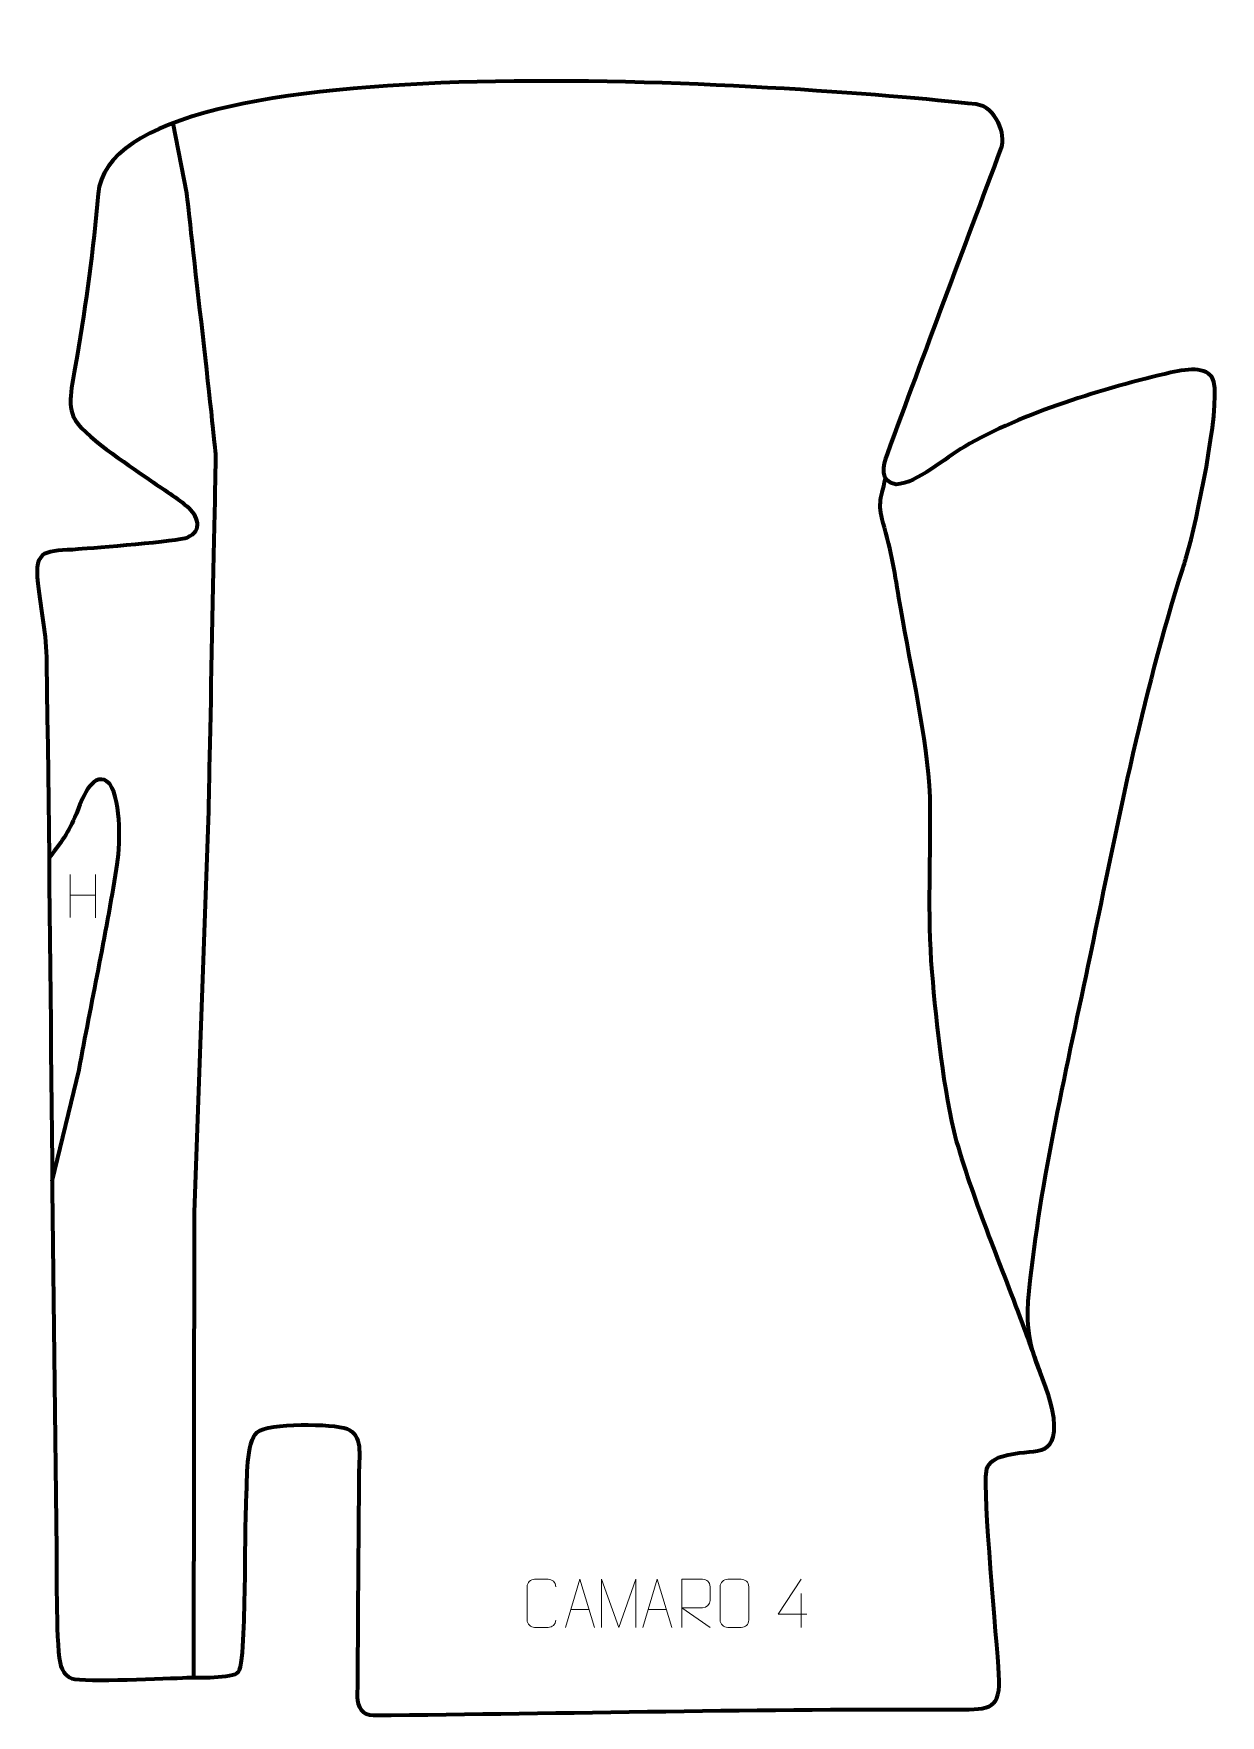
# Model space of a CAD drawing. Header units: millimetres. Extents: x 1102 to 1717, y -16 to 855.
import ezdxf

# ---------------------------------------------------------------- set-up
doc = ezdxf.new("R2010")
doc.units = ezdxf.units.MM
doc.header["$MEASUREMENT"] = 0
doc.layers.add('layer 2', color=7, linetype='Continuous')
doc.layers.add('layer 3', color=7, linetype='Continuous')

msp = doc.modelspace()

# ---------------------------------------------------------------- linework, layer by layer
at = {"layer": 'layer 2', "color": 142, "lineweight": 158}
for points, knots in [([(1174.0661, 808.8342), (1174.0661, 808.8342), (1181.058, 772.521), (1181.058, 772.521), (1181.058, 772.521), (1181.058, 772.521), (1196.1381, 640.0974), (1196.1381, 636.9223), (1196.1381, 636.9223), (1196.1381, 633.7472), (1192.4339, 452.7721), (1192.4339, 452.7721), (1192.4339, 452.7721), (1192.4339, 452.7721), (1185.0256, 244.8095), (1185.0256, 244.8095), (1185.0256, 244.8095), (1185.0256, 244.8095), (1184.6424, 4.0313), (1184.6424, 4.0313)], [0, 0, 0, 0, 0.16666667, 0.16666667, 0.16666667, 0.16666667, 0.33333333, 0.33333333, 0.33333333, 0.33333333, 0.5, 0.5, 0.5, 0.5, 0.66666667, 0.66666667, 0.66666667, 0.66666667, 1, 1, 1, 1]), ([(1624.9107, 157.7754), (1621.6733, 166.7053), (1618.436, 175.6352), (1615.1986, 184.565), (1615.1986, 184.565), (1603.5917, 216.2265), (1589.3218, 249.583), (1580.0134, 281.7477), (1580.0134, 281.7477), (1573.1826, 308.4818), (1569.7665, 341.6203), (1567.3038, 369.2936), (1567.3038, 369.2936), (1564.8172, 400.0778), (1566.7975, 429.2685), (1566.2624, 459.8303), (1566.2624, 459.8303), (1564.798, 491.5638), (1556.3958, 525.9003), (1551.0684, 557.5322), (1551.0684, 557.5322), (1548.5567, 572.4457), (1546.7978, 584.7466), (1542.6227, 599.4863), (1542.6227, 599.4863), (1539.0215, 612.1996), (1540.3687, 612.5983), (1543.2336, 625.0307)], [0, 0, 0, 0, 0.125, 0.125, 0.125, 0.125, 0.25, 0.25, 0.25, 0.25, 0.375, 0.375, 0.375, 0.375, 0.5, 0.5, 0.5, 0.5, 0.625, 0.625, 0.625, 0.625, 0.75, 0.75, 0.75, 0.75, 1, 1, 1, 1]), ([(1111.5363, 260.942), (1111.5363, 260.942), (1125.4281, 318.6276), (1125.4281, 318.6276), (1125.4281, 318.6276), (1131.846, 353.0879), (1139.2379, 388.1957), (1144.8772, 422.6875), (1144.8772, 422.6875), (1146.7689, 434.258), (1147.6419, 456.6918), (1141.3329, 466.7565), (1141.3329, 466.7565), (1133.2217, 474.9393), (1127.0421, 459.1382), (1124.9097, 453.5641), (1124.9097, 453.5641), (1120.169, 441.7948), (1117.5671, 438.288), (1109.866, 428.4287)], [0, 0, 0, 0, 0.16666667, 0.16666667, 0.16666667, 0.16666667, 0.33333333, 0.33333333, 0.33333333, 0.33333333, 0.5, 0.5, 0.5, 0.5, 0.66666667, 0.66666667, 0.66666667, 0.66666667, 1, 1, 1, 1])]:
    msp.add_open_spline(points, degree=3, knots=knots, dxfattribs=at)
at = {"layer": 'layer 2', "color": 250, "lineweight": 9}
for points in [[(1120.7705, 419.7801), (1120.7705, 419.7801), (1120.7705, 397.5874), (1120.7705, 397.5874)], [(1133.8862, 419.7801), (1133.8862, 419.7801), (1133.8862, 397.4298), (1133.8862, 397.4298)], [(1120.788, 409.1377), (1120.788, 409.1377), (1133.8862, 409.1377), (1133.8862, 409.1377)], [(1499.4168, 47.6207), (1499.4168, 47.6207), (1499.4168, 29.956), (1499.4168, 29.956)], [(1380.2021, 39.2157), (1380.2021, 39.2157), (1389.6978, 39.2157), (1389.6978, 39.2157)], [(1420.2021, 39.2157), (1420.2021, 39.2157), (1429.6978, 39.2157), (1429.6978, 39.2157)]]:
    msp.add_open_spline(points, degree=3, dxfattribs=at)
for points, knots in [([(1372.373, 33.784), (1372.2332, 31.4606), (1370.556, 29.981), (1368.4083, 29.9702), (1368.4083, 29.9702), (1366.0764, 29.9706), (1363.7445, 29.9706), (1361.413, 29.9702), (1361.413, 29.9702), (1359.488, 29.8648), (1357.5159, 31.7493), (1357.5271, 33.7666), (1357.5271, 33.7666), (1357.5275, 39.5367), (1357.5275, 45.3064), (1357.5271, 51.0757), (1357.5271, 51.0757), (1357.5313, 53.2138), (1359.278, 54.933), (1361.4304, 54.9195), (1361.4304, 54.9195), (1363.7561, 54.9195), (1366.0822, 54.9195), (1368.4083, 54.9195), (1368.4083, 54.9195), (1370.3549, 54.955), (1372.3463, 53.4635), (1372.373, 51.0259)], [0, 0, 0, 0, 0.125, 0.125, 0.125, 0.125, 0.25, 0.25, 0.25, 0.25, 0.375, 0.375, 0.375, 0.375, 0.5, 0.5, 0.5, 0.5, 0.625, 0.625, 0.625, 0.625, 0.75, 0.75, 0.75, 0.75, 1, 1, 1, 1]), ([(1377.4795, 29.9663), (1377.4795, 29.9663), (1384.8505, 54.9198), (1384.8505, 54.9198), (1384.8505, 54.9198), (1384.8505, 54.9198), (1392.4204, 29.9663), (1392.4204, 29.9663)], [0, 0, 0, 0, 0.33333333, 0.33333333, 0.33333333, 0.33333333, 1, 1, 1, 1]), ([(1396.1075, 29.9641), (1396.1075, 29.9641), (1396.1075, 54.922), (1396.1075, 54.922), (1396.1075, 54.922), (1396.1075, 54.922), (1405.0326, 29.9641), (1405.0326, 29.9641), (1405.0326, 29.9641), (1405.0326, 29.9641), (1413.7925, 54.9215), (1413.7925, 54.9215), (1413.7925, 54.9215), (1413.7925, 54.9215), (1413.7925, 29.9641), (1413.7925, 29.9641)], [0, 0, 0, 0, 0.2, 0.2, 0.2, 0.2, 0.4, 0.4, 0.4, 0.4, 0.6, 0.6, 0.6, 0.6, 1, 1, 1, 1]), ([(1417.4795, 29.9663), (1417.4795, 29.9663), (1424.8505, 54.9198), (1424.8505, 54.9198), (1424.8505, 54.9198), (1424.8505, 54.9198), (1432.4204, 29.9663), (1432.4204, 29.9663)], [0, 0, 0, 0, 0.33333333, 0.33333333, 0.33333333, 0.33333333, 1, 1, 1, 1]), ([(1437.618, 29.9663), (1437.618, 29.9663), (1437.618, 54.9198), (1437.618, 54.9198), (1437.618, 54.9198), (1441.2128, 54.9198), (1444.8083, 54.9198), (1448.4035, 54.9198), (1448.4035, 54.9198), (1450.7288, 54.8821), (1452.2861, 53.3921), (1452.282, 51.0257), (1452.282, 51.0257), (1452.2816, 48.9902), (1452.2816, 45.9308), (1452.282, 43.8948), (1452.282, 43.8948), (1452.2755, 42.0193), (1450.4632, 40.0775), (1448.4537, 40.0584), (1448.4537, 40.0584), (1448.4537, 40.0584), (1437.618, 40.0584), (1437.618, 40.0584), (1437.618, 40.0584), (1437.618, 40.0584), (1452.2727, 29.9663), (1452.2727, 29.9663)], [0, 0, 0, 0, 0.125, 0.125, 0.125, 0.125, 0.25, 0.25, 0.25, 0.25, 0.375, 0.375, 0.375, 0.375, 0.5, 0.5, 0.5, 0.5, 0.625, 0.625, 0.625, 0.625, 0.75, 0.75, 0.75, 0.75, 1, 1, 1, 1]), ([(1461.4305, 54.9195), (1463.7562, 54.9195), (1466.0823, 54.9195), (1468.4084, 54.9195), (1468.4084, 54.9195), (1470.355, 54.9551), (1472.3464, 53.4635), (1472.3731, 51.0259), (1472.3731, 51.0259), (1472.3727, 45.279), (1472.3727, 39.5317), (1472.3731, 33.784), (1472.3731, 33.784), (1472.2333, 31.4606), (1470.5561, 29.981), (1468.4084, 29.9702), (1468.4084, 29.9702), (1466.0765, 29.9706), (1463.7446, 29.9706), (1461.4131, 29.9702), (1461.4131, 29.9702), (1459.4881, 29.8648), (1457.516, 31.7493), (1457.5272, 33.7666), (1457.5272, 33.7666), (1457.5275, 39.5367), (1457.5275, 45.3064), (1457.5272, 51.0757), (1457.5272, 51.0757), (1457.5314, 53.2138), (1459.2781, 54.933), (1461.4305, 54.9195)], [0, 0, 0, 0, 0.11111111, 0.11111111, 0.11111111, 0.11111111, 0.22222222, 0.22222222, 0.22222222, 0.22222222, 0.33333333, 0.33333333, 0.33333333, 0.33333333, 0.44444444, 0.44444444, 0.44444444, 0.44444444, 0.55555556, 0.55555556, 0.55555556, 0.55555556, 0.66666667, 0.66666667, 0.66666667, 0.66666667, 0.77777778, 0.77777778, 0.77777778, 0.77777778, 1, 1, 1, 1]), ([(1502.3609, 36.8596), (1502.3609, 36.8596), (1487.5392, 36.8596), (1487.5392, 36.8596), (1487.5392, 36.8596), (1487.5392, 36.8596), (1499.4168, 54.9301), (1499.4168, 54.9301)], [0, 0, 0, 0, 0.33333333, 0.33333333, 0.33333333, 0.33333333, 1, 1, 1, 1])]:
    msp.add_open_spline(points, degree=3, knots=knots, dxfattribs=at)
at = {"layer": 'layer 3', "color": 242, "lineweight": 158}
msp.add_open_spline([(1603.2608, 796.1397), (1583.4748, 743.2694), (1563.6102, 690.4238), (1544.1224, 637.4441), (1544.1224, 637.4441), (1542.0011, 631.6724), (1540.065, 622.9814), (1548.7083, 621.7383), (1548.7083, 621.7383), (1559.6261, 622.5354), (1574.0845, 635.3818), (1584.1122, 641.2917), (1584.1122, 641.2917), (1613.8414, 658.8125), (1656.6616, 671.6368), (1690.8493, 679.6567), (1690.8493, 679.6567), (1700.6581, 681.9577), (1711.3803, 682.7074), (1713.2565, 674.8252), (1713.2565, 674.8252), (1716.6401, 660.6098), (1704.1366, 601.8507), (1699.344, 585.2815), (1699.344, 585.2815), (1698.6356, 582.8325), (1697.8943, 580.407), (1697.1343, 577.9739), (1697.1343, 577.9739), (1675.9451, 512.0234), (1662.4435, 440.3469), (1648.1641, 372.4201), (1648.1641, 372.4201), (1636.3586, 316.4548), (1622.3133, 255.6792), (1617.0846, 198.9161), (1617.0846, 198.9161), (1615.1378, 169.9725), (1626.1321, 162.9188), (1630.3475, 138.5136), (1630.3475, 138.5136), (1632.4211, 115.9162), (1620.0083, 123.4735), (1603.6865, 118.5413), (1603.6865, 118.5413), (1598.085, 116.8486), (1595.973, 114.213), (1595.4245, 110.8154), (1595.4245, 110.8154), (1593.5887, 99.4421), (1600.8786, 23.1397), (1601.9315, 5.6588), (1601.9315, 5.6588), (1603.0099, -12.245), (1597.3619, -12.5878), (1580.8923, -12.5131), (1580.8923, -12.5131), (1480.1592, -12.056), (1378.5591, -14.5832), (1277.7262, -15.5096), (1277.7262, -15.5096), (1272.2582, -15.5599), (1269.498, -11.103), (1269.5408, -6.0089), (1269.5408, -6.0089), (1269.9016, 33.0912), (1270.0042, 72.2582), (1270.4225, 111.3342), (1270.4225, 111.3342), (1270.5713, 118.7283), (1272.3925, 129.6164), (1264.2919, 132.8082), (1264.2919, 132.8082), (1257.2023, 135.6017), (1223.2463, 135.9241), (1217.6149, 131.0341), (1217.6149, 131.0341), (1211.8993, 126.0711), (1212.623, 106.1325), (1212.1662, 98.2318), (1212.1662, 98.2318), (1211.3818, 82.1051), (1211.6772, 64.9741), (1211.2735, 48.687), (1211.2735, 48.687), (1211.1167, 41.8957), (1210.9477, 10.7265), (1208.0051, 7.0221), (1208.0051, 7.0221), (1205.044, 3.2945), (1186.3677, 4.1874), (1181.2257, 4.0017), (1181.2257, 4.0017), (1171.6014, 3.5287), (1128.2081, 1.5908), (1121.6281, 3.5199), (1121.6281, 3.5199), (1118.8326, 4.6062), (1117.109, 6.9332), (1116.0568, 9.8534), (1116.0568, 9.8534), (1113.2522, 17.6365), (1113.9226, 59.7441), (1113.752, 70.137), (1113.752, 70.137), (1111.5105, 223.2344), (1110.8081, 376.349), (1108.5898, 529.4459), (1108.5898, 529.4459), (1108.3671, 544.8185), (1105.7832, 555.7614), (1104.0531, 570.4781), (1104.0531, 570.4781), (1101.8907, 588.8723), (1108.6693, 586.917), (1125.0151, 588.1759), (1125.0151, 588.1759), (1133.5468, 588.8447), (1176.8885, 592.1247), (1181.4812, 594.1734), (1181.4812, 594.1734), (1189.625, 597.8064), (1186.9328, 605.6739), (1181.1794, 610.5625), (1181.1794, 610.5625), (1175.7955, 615.1373), (1166.5021, 620.8849), (1160.3126, 625.3051), (1160.3126, 625.3051), (1151.3984, 631.6398), (1126.5539, 647.5077), (1122.5848, 656.6109), (1122.5848, 656.6109), (1118.8593, 665.1552), (1122.8316, 678.1249), (1124.3226, 687.2433), (1124.3226, 687.2433), (1129.0763, 716.3155), (1132.7797, 742.9494), (1135.321, 772.2133), (1135.321, 772.2133), (1142.5564, 855.1454), (1500.0961, 828.4631), (1590.1561, 818.5658), (1590.1561, 818.5658), (1600.5591, 817.4225), (1605.6378, 802.4914), (1603.2608, 796.1397)], degree=3, knots=[0, 0, 0, 0, 0.02631579, 0.02631579, 0.02631579, 0.02631579, 0.05263158, 0.05263158, 0.05263158, 0.05263158, 0.07894737, 0.07894737, 0.07894737, 0.07894737, 0.10526316, 0.10526316, 0.10526316, 0.10526316, 0.13157895, 0.13157895, 0.13157895, 0.13157895, 0.15789474, 0.15789474, 0.15789474, 0.15789474, 0.18421053, 0.18421053, 0.18421053, 0.18421053, 0.21052632, 0.21052632, 0.21052632, 0.21052632, 0.23684211, 0.23684211, 0.23684211, 0.23684211, 0.26315789, 0.26315789, 0.26315789, 0.26315789, 0.28947368, 0.28947368, 0.28947368, 0.28947368, 0.31578947, 0.31578947, 0.31578947, 0.31578947, 0.34210526, 0.34210526, 0.34210526, 0.34210526, 0.36842105, 0.36842105, 0.36842105, 0.36842105, 0.39473684, 0.39473684, 0.39473684, 0.39473684, 0.42105263, 0.42105263, 0.42105263, 0.42105263, 0.44736842, 0.44736842, 0.44736842, 0.44736842, 0.47368421, 0.47368421, 0.47368421, 0.47368421, 0.5, 0.5, 0.5, 0.5, 0.52631579, 0.52631579, 0.52631579, 0.52631579, 0.55263158, 0.55263158, 0.55263158, 0.55263158, 0.57894737, 0.57894737, 0.57894737, 0.57894737, 0.60526316, 0.60526316, 0.60526316, 0.60526316, 0.63157895, 0.63157895, 0.63157895, 0.63157895, 0.65789474, 0.65789474, 0.65789474, 0.65789474, 0.68421053, 0.68421053, 0.68421053, 0.68421053, 0.71052632, 0.71052632, 0.71052632, 0.71052632, 0.73684211, 0.73684211, 0.73684211, 0.73684211, 0.76315789, 0.76315789, 0.76315789, 0.76315789, 0.78947368, 0.78947368, 0.78947368, 0.78947368, 0.81578947, 0.81578947, 0.81578947, 0.81578947, 0.84210526, 0.84210526, 0.84210526, 0.84210526, 0.86842105, 0.86842105, 0.86842105, 0.86842105, 0.89473684, 0.89473684, 0.89473684, 0.89473684, 0.92105263, 0.92105263, 0.92105263, 0.92105263, 0.94736842, 0.94736842, 0.94736842, 0.94736842, 1, 1, 1, 1], dxfattribs=at)

doc.saveas('drawing.dxf')
